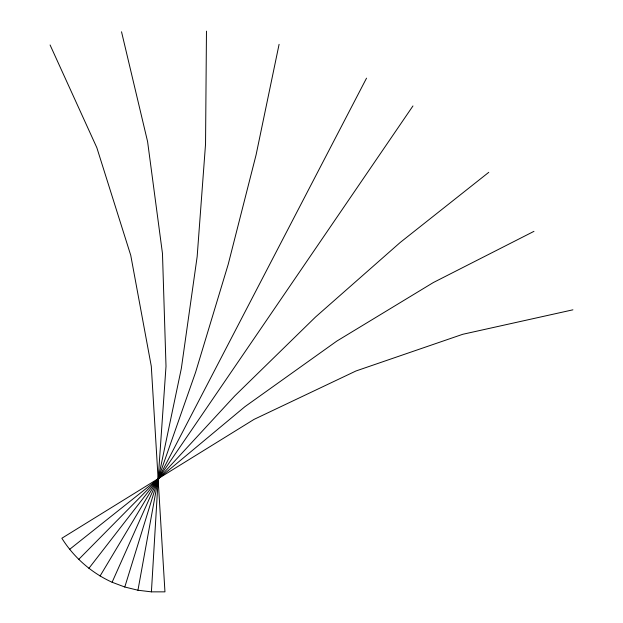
<?xml version="1.0" encoding="UTF-8"?>
<svg xmlns="http://www.w3.org/2000/svg" width="623" height="623" viewBox="0 0 623 623"><rect width="100%" height="100%" fill="white"/><g stroke="black" fill="none" stroke-linecap="round" stroke-linejoin="round"><path stroke-width="0.93" d="M206.47 31.15L205.543 144.045L197.156 256.637L181.34 368.427L158.18 478.931L137.948 590.23L151.405 591.85L164.955 591.85L151.296 366.285L130.744 255.321L96.838 147.682L50.081 44.973M151.405 591.85L158.18 478.931L166.006 366.324L162.471 253.506L147.589 141.616L121.524 31.789M279.088 44.326L256.084 154.87L228.22 264.3L195.567 372.383L158.18 478.931L124.787 587.014L137.948 590.23M572.919 309.818L462.741 334.294L356.006 370.965L254.052 419.38L61.856 538.249C73.849 557.445 91.488 572.895 112.101 582.248L158.18 478.931L366.526 78.163M100.077 575.995L158.18 478.931L412.956 105.949M88.887 568.347L158.18 478.931L234.739 395.94L315.503 317.037L400.254 242.433L488.767 172.33M78.693 559.423L158.18 478.931L244.925 406.671L336.817 341.093L433.343 282.538L533.966 231.351M69.636 549.346L158.18 478.931M112.101 582.248L124.787 587.014"/></g></svg>
